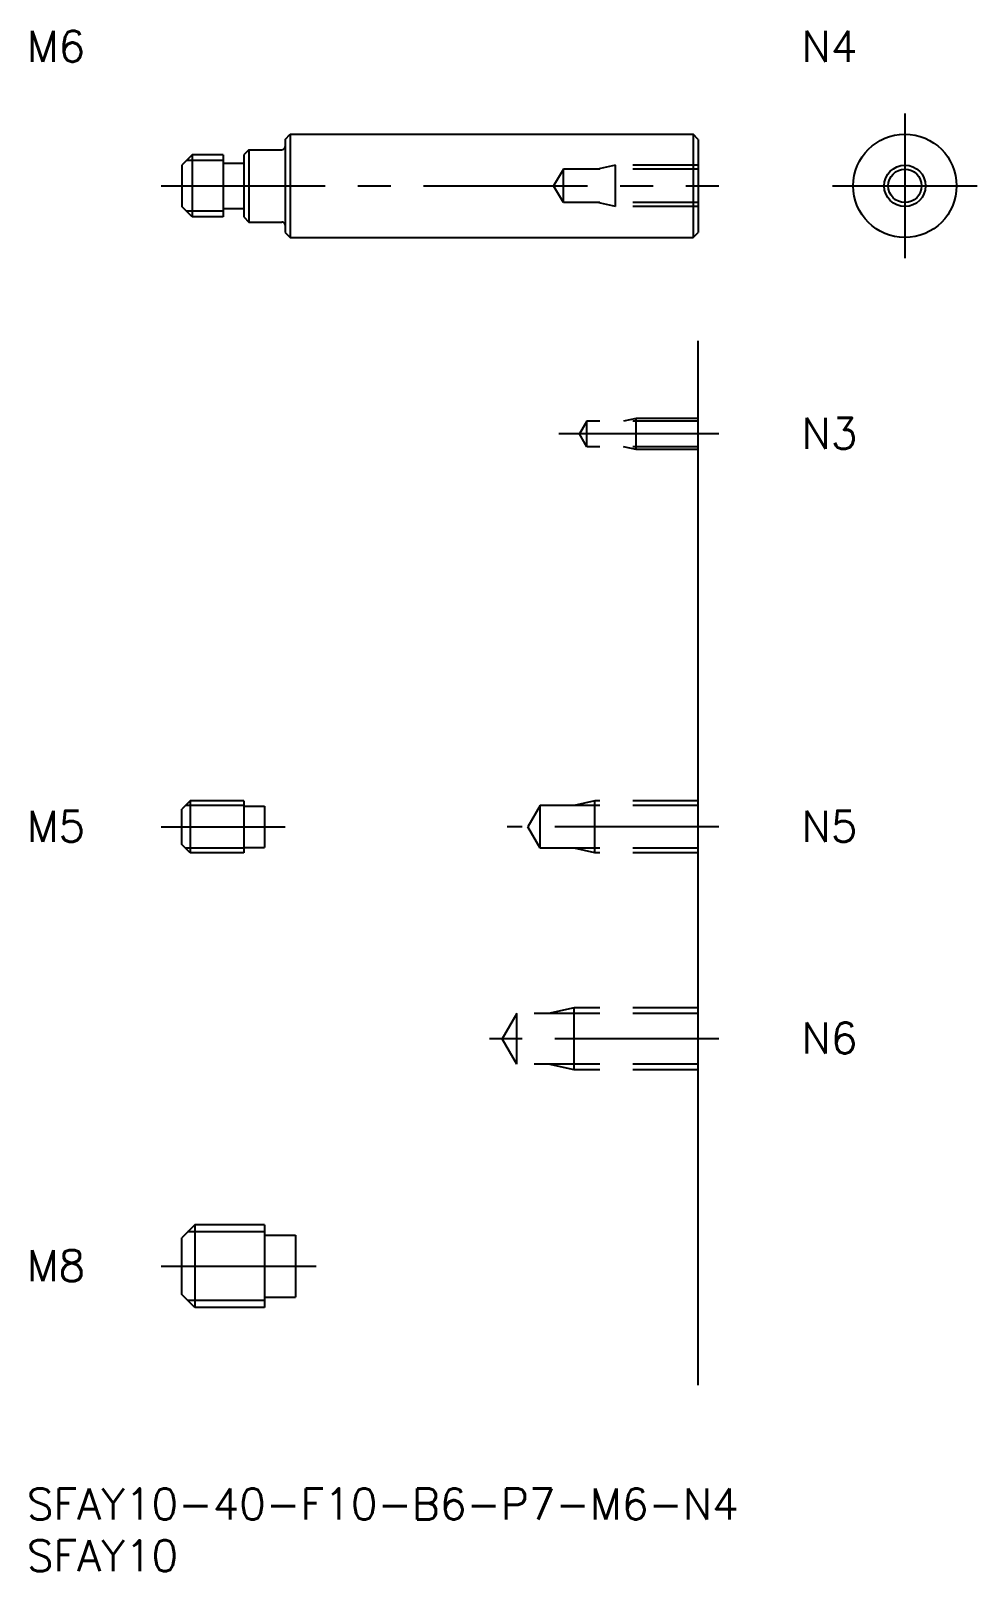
# Model space of a CAD drawing. Extents: x 0 to 92, y -8 to 141.
import ezdxf

# ---------------------------------------------------------------- set-up
doc = ezdxf.new("R2010")
doc.units = 0
doc.header["$LTSCALE"] = 0.5
doc.linetypes.add('CENTER', pattern=[50.8, 31.75, -6.35, 6.35, -6.35])
doc.linetypes.add('DASHED', pattern=[19.05, 12.7, -6.35])
for name, color, linetype in [('MSM_CENTER', 1, 'CENTER'), ('MSM_CONTINUOUS', 7, 'CONTINUOUS'), ('MSM_DASHED', 4, 'DASHED'), ('MSM_NARROW', 5, 'CONTINUOUS'), ('MSM_PART_NUMBER', 7, 'CONTINUOUS')]:
    doc.layers.add(name, color=color, linetype=linetype)
doc.styles.get("Standard").update_dxf_attribs({"font": 'txt.shx', "height": 1, "bigfont": 'bigfont.shx'})

# ---------------------------------------------------------------- blocks, each defined once
blk = doc.blocks.new('*U8')
at = {"layer": 'MSM_PART_NUMBER'}
blk.add_text('SFAY10-40-F10-B6-P7-M6-N4', height=3, dxfattribs=at).set_placement((0, -3))
blk = doc.blocks.new('*U9')
at = {"layer": 'MSM_PART_NUMBER'}
blk.add_text('SFAY10', height=3, dxfattribs=at).set_placement((0, -8))
blk = doc.blocks.new('*U10')
at = {"layer": 'MSM_PART_NUMBER'}
blk.add_text('M8', height=3, dxfattribs=at).set_placement((0, 20.06))
blk = doc.blocks.new('*U11')
at = {"layer": 'MSM_PART_NUMBER'}
blk.add_text('N6', height=3, dxfattribs=at).set_placement((75, 42.06))
blk = doc.blocks.new('*U12')
at = {"layer": 'MSM_PART_NUMBER'}
blk.add_text('N5', height=3, dxfattribs=at).set_placement((75, 62.56))
blk = doc.blocks.new('*U13')
at = {"layer": 'MSM_PART_NUMBER'}
blk.add_text('M6', height=3, dxfattribs=at).set_placement((0, 138))
blk = doc.blocks.new('*U14')
at = {"layer": 'MSM_PART_NUMBER'}
blk.add_text('N4', height=3, rotation=360, dxfattribs=at).set_placement((75, 138))
blk = doc.blocks.new('*U15')
at = {"layer": 'MSM_PART_NUMBER'}
blk.add_text('N3', height=3, dxfattribs=at).set_placement((75, 100.56))
blk = doc.blocks.new('*U16')
at = {"layer": 'MSM_PART_NUMBER'}
blk.add_text('M5', height=3, dxfattribs=at).set_placement((0, 62.56))

msp = doc.modelspace()

# ---------------------------------------------------------------- linework, layer by layer
at = {"layer": 'MSM_CENTER'}
for p, q in [((85, 133), (85, 119)), ((13, 126), (67, 126)), ((78, 126), (92, 126)), ((67, 102), (51.5, 102)), ((13, 64), (25, 64)), ((67, 64), (46.5, 64)), ((67, 43.5), (44, 43.5)), ((13, 21.5), (28, 21.5))]:
    msp.add_line(p, q, dxfattribs=at)
at = {"layer": 'MSM_CONTINUOUS'}
for p, q in [((25, 130.5), (25.5, 131)), ((25, 130.5), (25, 121.5)), ((25.5, 131), (64.5, 131)), ((25.5, 131), (25.5, 121)), ((64.5, 131), (64.5, 121)), ((65, 130.5), (64.5, 131)), ((65, 130.5), (65, 121.5)), ((16, 129), (15, 128)), ((19, 129), (16, 129)), ((16, 129), (16, 123)), ((19, 129), (19, 123)), ((19, 128.2), (21, 128.2)), ((21.5, 129.5), (21, 129)), ((21, 129), (21, 123)), ((21.5, 129.5), (24.7, 129.5)), ((21.5, 129.5), (21.5, 122.5)), ((15, 128), (15, 124)), ((16, 123), (15, 124)), ((19, 123.8), (21, 123.8)), ((19, 123), (16, 123)), ((21, 123), (21.5, 122.5)), ((21.5, 122.5), (24.7, 122.5)), ((25, 121.5), (25.5, 121)), ((25.5, 121), (64.5, 121)), ((64.5, 121), (65, 121.5)), ((65, 10), (65, 111)), ((15.8, 66.5), (15, 65.7)), ((15, 62.3), (15, 65.7)), ((21, 66.5), (15.8, 66.5)), ((15.8, 66.5), (15.8, 61.5)), ((21, 66.5), (21, 61.5)), ((21, 66), (23, 66)), ((23, 66), (23, 62)), ((15.8, 61.5), (15, 62.3)), ((21, 61.5), (15.8, 61.5)), ((21, 62), (23, 62)), ((16.25, 25.5), (15, 24.25)), ((23, 25.5), (16.25, 25.5)), ((16.25, 25.5), (16.25, 17.5)), ((23, 25.5), (23, 17.5)), ((15, 18.75), (15, 24.25)), ((23, 24.5), (26, 24.5)), ((26, 24.5), (26, 18.5)), ((16.25, 17.5), (15, 18.75)), ((23, 18.5), (26, 18.5)), ((23, 17.5), (16.25, 17.5))]:
    msp.add_line(p, q, dxfattribs=at)
for radius in [5, 1.62]:
    msp.add_circle((85, 126), radius, dxfattribs=at)
for centre, start, end in [((24.7, 129.8), 270, 0), ((24.7, 122.2), 0, 90)]:
    msp.add_arc(centre, 0.3, start, end, dxfattribs=at)
at = {"layer": 'MSM_DASHED'}
for p, q in [((51.94, 127.62), (51, 126)), ((65, 127.62), (51.94, 127.62)), ((51.94, 124.38), (51.94, 127.62)), ((57, 128), (55.25, 127.62)), ((65, 128), (57, 128)), ((57, 124), (57, 128)), ((51.94, 124.38), (51, 126)), ((65, 124.38), (51.94, 124.38)), ((57, 124), (55.25, 124.38)), ((65, 124), (57, 124)), ((54.21, 103.23), (53.5, 102)), ((65, 103.23), (54.21, 103.23)), ((54.21, 100.77), (54.21, 103.23)), ((59, 103.5), (57.75, 103.23)), ((65, 103.5), (59, 103.5)), ((59, 100.5), (59, 103.5)), ((54.21, 100.77), (53.5, 102)), ((65, 100.77), (54.21, 100.77)), ((59, 100.5), (57.75, 100.77)), ((65, 100.5), (59, 100.5)), ((49.69, 66.07), (48.5, 64)), ((65, 66.07), (49.69, 66.07)), ((49.69, 61.93), (49.69, 66.07)), ((55, 66.5), (53, 66.07)), ((65, 66.5), (55, 66.5)), ((55, 61.5), (55, 66.5)), ((49.69, 61.93), (48.5, 64)), ((65, 61.93), (49.69, 61.93)), ((55, 61.5), (53, 61.93)), ((65, 61.5), (55, 61.5)), ((53, 46.5), (50.5, 45.96)), ((65, 46.5), (53, 46.5)), ((53, 40.5), (53, 46.5)), ((47.42, 45.96), (46, 43.5)), ((65, 45.96), (47.42, 45.96)), ((47.42, 41.04), (47.42, 45.96)), ((47.42, 41.04), (46, 43.5)), ((65, 41.04), (47.42, 41.04)), ((53, 40.5), (50.5, 41.04)), ((65, 40.5), (53, 40.5))]:
    msp.add_line(p, q, dxfattribs=at)
at = {"layer": 'MSM_NARROW'}
for p, q in [((19, 128.46), (15.46, 128.46)), ((19, 123.54), (15.46, 123.54)), ((21, 66.07), (15.37, 66.07)), ((21, 61.93), (15.37, 61.93)), ((23, 24.82), (15.57, 24.82)), ((23, 18.18), (15.57, 18.18))]:
    msp.add_line(p, q, dxfattribs=at)
msp.add_circle((85, 126), 2, dxfattribs=at)

# ---------------------------------------------------------------- block references
at = {"layer": 'MSM_CONTINUOUS'}
for name in ['*U13', '*U14', '*U15', '*U16', '*U12', '*U11', '*U10', '*U8', '*U9']:
    msp.add_blockref(name, (0, 0), dxfattribs=at)

doc.saveas('drawing.dxf')
